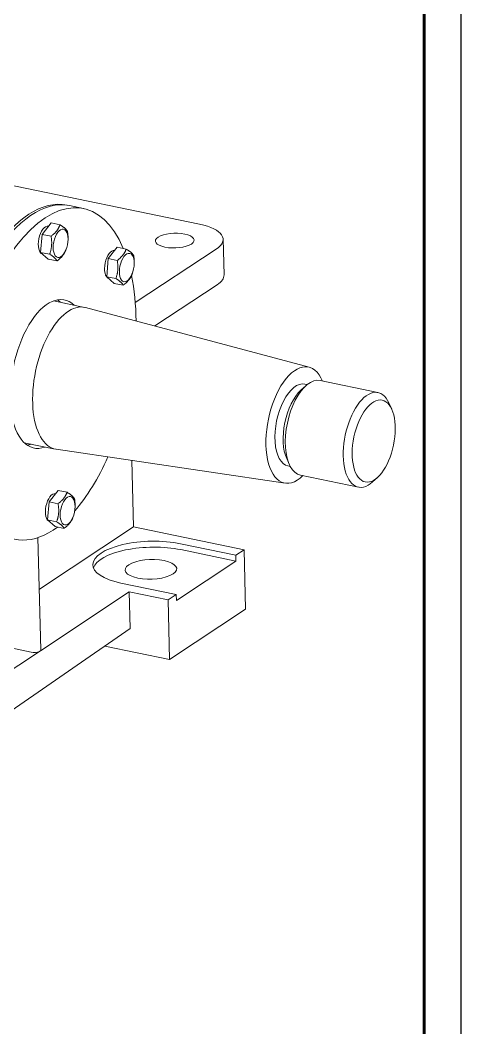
# Model space of a CAD drawing. Header units: millimetres. Extents: x 5133 to 6360, y 1254 to 2395.
# Drawn here: x 5669.9 to 5730.1, y 1983.8 to 2121.6 of the extents above; entities that cross this region are included whole.
import ezdxf

# ---------------------------------------------------------------- set-up
doc = ezdxf.new("R2010")
doc.units = ezdxf.units.MM
doc.layers.add('AM_VIS', color=7, linetype='Continuous', lineweight=50)

# ---------------------------------------------------------------- blocks, each defined once
blk = doc.blocks.new('A$C76A057C1')
at = {"layer": 'AM_VIS', "color": 5, "lineweight": 20}
for p, q in [((-20.36, 4.21), (3.71, -0.77)), ((-12.43, 1.53), (-12.77, 1.6)), ((-12.43, 1.53), (-10.72, 1.18)), ((-14.74, -0.62), (-15.85, -2.04)), ((-14.74, -0.62), (-13.62, -0.85)), ((-15.85, -2.04), (-16.03, -4.28)), ((-14.73, -2.27), (-15.85, -2.04)), ((-12.63, -2.79), (-12.63, -2.73)), ((-6.52, -3.63), (-7.63, -5.05)), ((-6.52, -3.63), (-5.4, -3.86)), ((6.75, -7.08), (6.63, -2.65)), ((-16.03, -4.28), (-15.11, -5.11)), ((-16.03, -4.28), (-14.91, -4.51)), ((-12.85, -3.84), (-12.9, -3.97)), ((5.78, -3.87), (-4.27, -10.52)), ((-15.11, -5.11), (-13.99, -5.34)), ((-7.63, -5.05), (-7.81, -7.3)), ((-6.51, -5.28), (-7.63, -5.05)), ((-4.41, -5.8), (-4.4, -5.74)), ((-7.81, -7.3), (-6.88, -8.13)), ((-7.81, -7.3), (-6.69, -7.53)), ((-4.62, -6.85), (-4.67, -6.99)), ((-6.88, -8.13), (-5.76, -8.36)), ((-1.85, -13.43), (5.9, -8.31)), ((-14.43, -10.31), (-10.57, -11.11)), ((17.32, -18.55), (-10.46, -11.14)), ((16.29, -21.42), (16.9, -20.87)), ((17.09, -20.71), (16.79, -20.65)), ((25.87, -21.71), (18.67, -20.22)), ((27.57, -23.76), (27.23, -23)), ((-18.07, -27.94), (-14.22, -28.73)), ((14.34, -32.96), (-14.1, -28.76)), ((14.53, -29.92), (14.87, -30.67)), ((-4.48, -38.4), (-4.7, -30.15)), ((14.98, -30.89), (14.68, -30.83)), ((23.44, -33.46), (16.24, -31.97)), ((25.82, -32.25), (25.2, -32.81)), ((-13.87, -33.87), (-14.98, -35.29)), ((-13.87, -33.87), (-12.75, -34.1)), ((-14.98, -35.29), (-15.16, -37.53)), ((-13.86, -35.52), (-14.98, -35.29)), ((-11.76, -36.04), (-11.75, -35.98)), ((-15.16, -37.53), (-14.23, -38.36)), ((-15.16, -37.53), (-14.04, -37.76)), ((-11.98, -37.09), (-12.02, -37.22)), ((-16.19, -46.15), (-4.48, -38.4)), ((-14.23, -38.36), (-13.11, -38.59)), ((9.24, -41.24), (-4.48, -38.4)), ((-16.36, -39.74), (-16, -53.67)), ((1.35, -40.5), (8.21, -41.91)), ((8.23, -42.65), (1.37, -41.23)), ((9.24, -41.24), (8.21, -41.91)), ((9.43, -48.62), (9.24, -41.24)), ((8.21, -41.91), (8.23, -42.65)), ((8.23, -42.65), (0.84, -47.55)), ((0.82, -46.81), (-6.05, -45.39)), ((-16.05, -53.8), (-5.02, -46.49)), ((-5.02, -46.49), (-0.21, -47.49)), ((-5.02, -46.49), (-4.9, -51.05)), ((0.82, -46.81), (-0.21, -47.49)), ((-0.21, -47.49), (-0.02, -54.88)), ((0.84, -47.55), (0.82, -46.81)), ((9.43, -48.62), (-0.02, -54.88)), ((-4.9, -51.05), (-32.64, -70.22)), ((-17.21, -53.97), (-25.44, -52.27)), ((-0.02, -54.88), (-8.04, -53.22)), ((-36.6, -67.39), (-16.18, -53.88))]:
    blk.add_line(p, q, dxfattribs=at)
for centre, major_axis, ratio, start_param, end_param in [((-14.97, -19.39), (4.25, 20.56), 0.482663, 5.667521, 8.306106), ((-17.03, -18.96), (4.25, 20.56), 0.482663, 0, 1.79347), ((-16.68, -19.03), (4.25, 20.56), 0.482663, 0, 1.83706), ((-16.68, -19.03), (4.25, 20.56), 0.482663, 0, 1.83706), ((-15.41, -2.76), (0.36, 1.74), 0.482663, 0.013574, 3.114297), ((-13.55, -3.15), (0.36, 1.76), 0.482663, 0.8590633378049948, 7.142248644984581), ((0.63, -2.81), (6, 0.16), 0.38262, 5.733504, 7.3043), ((0.63, -2.81), (2.4, 0.06), 0.38262, 4.162708, 10.445893), ((-7.18, -5.78), (0.36, 1.74), 0.482663, 0.013574, 3.114297), ((-5.33, -6.16), (0.36, 1.76), 0.482663, 0.8590633378049948, 7.142248644984581), ((-14.97, -19.39), (4.25, 20.56), 0.482663, 5.135662, 5.444931), ((0.75, -7.24), (6, 0.16), 0.38262, 5.733504, 6.283185), ((-14.97, -19.39), (1.9, 9.21), 0.482663, 5.990411, 9.717552), ((-12.4, -19.92), (1.82, 8.81), 0.482663, 6.255626, 9.452337), ((-16.68, -19.03), (1.9, 9.21), 0.482663, 5.990411, 6.088931), ((15.74, -25.74), (1.49, 7.21), 0.482663, 5.665493, 10.04247), ((17.45, -26.09), (1.22, 5.88), 0.482663, 0, 3.141593), ((15.74, -25.74), (1.05, 5.09), 0.482663, 0, 3.141593), ((24.65, -27.58), (1.22, 5.88), 0.482663, 5.699495, 10.008468), ((16.76, -25.95), (1.05, 5.09), 0.482663, 0.58369, 2.557903), ((25.34, -27.73), (1.05, 5.09), 0.482663, 0.8590633378049948, 7.142248644984581), ((-14.97, -19.39), (4.25, 20.56), 0.482663, 2.022921, 3.641553), ((-16.68, -19.03), (1.9, 9.21), 0.482663, 3.335847, 3.434367), ((-14.97, -19.39), (4.25, 20.56), 0.482663, 3.844501, 4.289116), ((-14.53, -36.01), (0.36, 1.74), 0.482663, 0.013574, 3.114297), ((-12.68, -36.4), (0.36, 1.76), 0.482663, 0.8590633378049948, 7.142248644984581), ((-2.35, -42.94), (7.2, 0.19), 0.38262, 1.021115, 4.162708), ((-2.33, -43.68), (7.2, 0.19), 0.38262, 1.021115, 3.007038), ((-2.33, -43.68), (3.2, 0.08), 0.38262, 4.162708, 10.445893), ((-16.8, -53.7), (0.8, 0.021), 0.38262, 5.581701, 5.885307), ((-16.8, -53.7), (0.8, 0.021), 0.38262, 5.885307, 6.283185), ((-16.8, -53.7), (0.8, 0.021), 0.38262, 4.162708, 5.581701)]:
    blk.add_ellipse(centre, major_axis=major_axis, ratio=ratio, start_param=start_param, end_param=end_param, dxfattribs=at)
for points, weights in [([(-14.73, -2.27), (-13.89, -1.62), (-13.62, -0.85)], [1, 1.155, 1]), ([(-13.62, -0.85), (-12.88, -1.32), (-12.7, -1.68)], [1, 1.15455095302, 1]), ([(-14.91, -4.51), (-14.54, -3.45), (-14.73, -2.27)], [1, 1.15455095302, 1]), ([(-12.7, -1.68), (-12.6, -2.25), (-12.63, -2.73)], [1, 1.06975667685, 1.07654390744]), ([(-13.99, -5.34), (-14.17, -4.99), (-14.91, -4.51)], [1, 1.15455095302, 1]), ([(-12.9, -3.97), (-13.17, -4.71), (-13.99, -5.34)], [1.0089375032, 1.15039439966, 1]), ([(-6.51, -5.28), (-5.67, -4.63), (-5.4, -3.86)], [1, 1.155, 1]), ([(-5.4, -3.86), (-4.65, -4.33), (-4.47, -4.69)], [1, 1.15455095302, 1]), ([(-4.47, -4.69), (-4.38, -5.27), (-4.4, -5.74)], [1, 1.06975667685, 1.07654390744]), ([(-6.69, -7.53), (-6.31, -6.46), (-6.51, -5.28)], [1, 1.15455095302, 1]), ([(-4.67, -6.99), (-4.95, -7.72), (-5.76, -8.36)], [1.0089375032, 1.15039439966, 1]), ([(-5.76, -8.36), (-5.94, -8), (-6.69, -7.53)], [1, 1.15455095302, 1]), ([(-13.86, -35.52), (-13.02, -34.87), (-12.75, -34.1)], [1, 1.155, 1]), ([(-12.75, -34.1), (-12, -34.57), (-11.82, -34.92)], [1, 1.15455095302, 1]), ([(-11.82, -34.92), (-11.73, -35.5), (-11.75, -35.98)], [1, 1.06975667685, 1.07654390744]), ([(-14.04, -37.76), (-13.66, -36.7), (-13.86, -35.52)], [1, 1.15455095302, 1]), ([(-12.02, -37.22), (-12.3, -37.96), (-13.11, -38.59)], [1.0089375032, 1.15039439966, 1]), ([(-13.11, -38.59), (-13.29, -38.24), (-14.04, -37.76)], [1, 1.15455095302, 1])]:
    blk.add_rational_spline(points, weights, degree=2, dxfattribs=at)

msp = doc.modelspace()

# ---------------------------------------------------------------- linework, layer by layer
at = {"color": 1, "lineweight": 25}
msp.add_line((5730.07034, 2391.85127), (5730.07034, 1550.85127), dxfattribs=at)
at = {"color": 7, "lineweight": 60}
msp.add_line((5725.07034, 2386.85127), (5725.07034, 1555.85127), dxfattribs=at)

# ---------------------------------------------------------------- block references
at = {"color": 5, "lineweight": 20, "xscale": 1.1, "yscale": 1.1, "zscale": 1.1}
msp.add_blockref('A$C76A057C1', (5690.29728, 2094.5892), dxfattribs=at)

doc.saveas('drawing.dxf')
